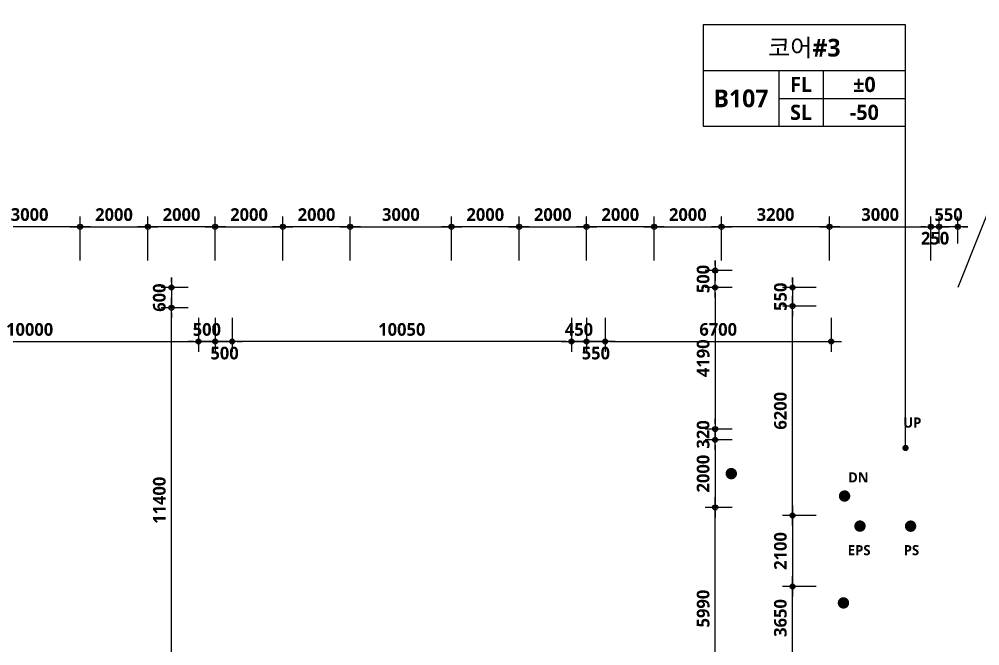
# Model space of a CAD drawing. Header units: millimetres. Extents: x -63924 to 190228206, y 0 to 456875599.
# Drawn here: x 133821 to 162280, y 199744 to 218291 of the extents above; entities that cross this region are included whole.
import ezdxf
from ezdxf.enums import TextEntityAlignment as Align

# ---------------------------------------------------------------- set-up
doc = ezdxf.new("R2010")
doc.units = ezdxf.units.MM
doc.header["$LTSCALE"] = 150
doc.header["$MEASUREMENT"] = 0
doc.header["$PDSIZE"] = -10
doc.layers.get('0').update_dxf_attribs({"linetype": 'CONTINUOUS'})
doc.layers.get('Defpoints').update_dxf_attribs({"color": 153, "linetype": 'CONTINUOUS'})
for name, color, linetype in [('A-ANNO-DIM', 4, 'CONTINUOUS'), ('A-ANNO-GRA1', 7, 'CONTINUOUS'), ('A-ANNO-TEXT1', 7, 'CONTINUOUS'), ('A-ANNO-TEXT2', 3, 'CONTINUOUS'), ('A-FLOR-MARK-ARCH', 1, 'CONTINUOUS')]:
    doc.layers.add(name, color=color, linetype=linetype)
doc.layers.add('Defpoint', color=161, linetype='CONTINUOUS', plot=False)
doc.styles.add('2020음성 1차', font='')
doc.styles.add('SH_나눔', font='')
doc.styles.add('SH_대대리576', font='')
doc.styles.add('SH_진천_나눔', font='')
doc.styles.get('2020음성 1차').set_extended_font_data('NanumGothic', bold=True)
doc.styles.get('SH_나눔').set_extended_font_data('NanumGothic', bold=True)
doc.styles.get('SH_대대리576').set_extended_font_data('NanumGothic', bold=True)
doc.styles.get('SH_진천_나눔').set_extended_font_data('NanumGothic', bold=True)
doc.dimstyles.new('SHP300내부', dxfattribs={"dimscale": 150, "dimtxt": 2.5, "dimasz": 1, "dimexe": 2, "dimexo": 2, "dimgap": 1, "dimtad": 1, "dimdec": 0, "dimzin": 0, "dimdsep": 46, "dimtxsty": 'SH_대대리576', "dimblk": 'DIMDOT', "dimcen": 0.09, "dimclrd": 256, "dimclre": 256, "dimclrt": 3, "dimadec": 0, "dimazin": 1, "dimtfac": 1, "dimtdec": 0, "dimtix": 1, "dimtmove": 2, "dimatfit": 0, "dimldrblk": 'DIMDOT', "dimfxl": 1, "dimtolj": 1, "dimtzin": 0, "dimlwd": -1, "dimlwe": -1, "dimarcsym": 0})

# ---------------------------------------------------------------- blocks, each defined once
blk = doc.blocks.new('DIMDOT')
at = {"color": 0}
blk.add_line((-2, 0), (2, 0), dxfattribs=at)
for radius in [0.5, 0.25]:
    blk.add_circle((0, 0), radius, dxfattribs=at)
blk = doc.blocks.new('*D641')
at = {"layer": 'A-ANNO-DIM', "transparency": 16777216}
blk.add_arc((161630, 164850), 1837, 94.6792, 221.5938, dxfattribs=at)
at = {"layer": 'Defpoints', "color": 0, "transparency": 16777216}
for p in [(161630, 209950), (168630, 172168), (160321, 166139), (144057, 146479), (161630, 146479)]:
    blk.add_point(p, dxfattribs=at)
at = {"layer": 'A-ANNO-DIM', "linetype": 'ByBlock', "transparency": 16777216, "xscale": 150, "yscale": 150, "zscale": 150}
for p, rotation in [((161630, 166687), 2.339595355308727), ((160360, 163522), 313.9334346647092)]:
    blk.add_blockref('DIMDOT', p, dxfattribs=dict(at, rotation=rotation))
at = {"layer": 'A-ANNO-DIM', "color": 3, "transparency": 16777216, "insert": (159587, 165670), "char_height": 375, "attachment_point": 5, "rotation": 68.1365, "style": 'SH_대대리576'}
blk.add_mtext('\\A1;136%%d', dxfattribs=at)
blk = doc.blocks.new('*D696')
at = {"layer": 'A-ANNO-DIM', "transparency": 16777216}
for p, q in [((161080, 211650), (161080, 212450)), ((161630, 211650), (161630, 212450)), ((160930, 212150), (160780, 212150)), ((161630, 212150), (161080, 212150)), ((161780, 212150), (161930, 212150))]:
    blk.add_line(p, q, dxfattribs=at)
at = {"layer": 'Defpoints', "color": 0, "transparency": 16777216}
for p in [(161080, 212150), (161080, 211350), (161630, 211350)]:
    blk.add_point(p, dxfattribs=at)
at = {"layer": 'A-ANNO-DIM', "linetype": 'ByBlock', "transparency": 16777216, "xscale": 150, "yscale": 150, "zscale": 150}
blk.add_blockref('DIMDOT', (161080, 212150), dxfattribs=at)
at = {"layer": 'A-ANNO-DIM', "linetype": 'ByBlock', "transparency": 16777216, "xscale": 150, "yscale": 150, "zscale": 150, "rotation": 180}
blk.add_blockref('DIMDOT', (161630, 212150), dxfattribs=at)
at = {"layer": 'A-ANNO-DIM', "color": 3, "transparency": 16777216, "insert": (161355, 212506), "char_height": 375, "attachment_point": 5, "style": 'SH_대대리576'}
blk.add_mtext('\\A1;550', dxfattribs=at)
blk = doc.blocks.new('*D697')
at = {"layer": 'A-ANNO-DIM', "transparency": 16777216}
for p, q in [((157830, 211150), (157830, 212450)), ((160830, 211150), (160830, 212450)), ((157980, 212150), (160680, 212150))]:
    blk.add_line(p, q, dxfattribs=at)
at = {"layer": 'Defpoints', "color": 0, "transparency": 16777216}
for p in [(160830, 212150), (157830, 210850), (160830, 210850)]:
    blk.add_point(p, dxfattribs=at)
at = {"layer": 'A-ANNO-DIM', "linetype": 'ByBlock', "transparency": 16777216, "xscale": 150, "yscale": 150, "zscale": 150, "rotation": 180}
blk.add_blockref('DIMDOT', (157830, 212150), dxfattribs=at)
at = {"layer": 'A-ANNO-DIM', "linetype": 'ByBlock', "transparency": 16777216, "xscale": 150, "yscale": 150, "zscale": 150}
blk.add_blockref('DIMDOT', (160830, 212150), dxfattribs=at)
at = {"layer": 'A-ANNO-DIM', "color": 3, "transparency": 16777216, "insert": (159330, 212507), "char_height": 375, "attachment_point": 5, "style": 'SH_대대리576'}
blk.add_mtext('\\A1;3000', dxfattribs=at)
blk = doc.blocks.new('*D698')
at = {"layer": 'A-ANNO-DIM', "transparency": 16777216}
for p, q in [((154630, 211150), (154630, 212450)), ((157830, 211150), (157830, 212450)), ((157680, 212150), (154780, 212150))]:
    blk.add_line(p, q, dxfattribs=at)
at = {"layer": 'Defpoints', "color": 0, "transparency": 16777216}
for p in [(154630, 212150), (154630, 210850), (157830, 210850)]:
    blk.add_point(p, dxfattribs=at)
at = {"layer": 'A-ANNO-DIM', "linetype": 'ByBlock', "transparency": 16777216, "xscale": 150, "yscale": 150, "zscale": 150, "rotation": 180}
blk.add_blockref('DIMDOT', (154630, 212150), dxfattribs=at)
at = {"layer": 'A-ANNO-DIM', "linetype": 'ByBlock', "transparency": 16777216, "xscale": 150, "yscale": 150, "zscale": 150}
blk.add_blockref('DIMDOT', (157830, 212150), dxfattribs=at)
at = {"layer": 'A-ANNO-DIM', "color": 3, "transparency": 16777216, "insert": (156230, 212507), "char_height": 375, "attachment_point": 5, "style": 'SH_대대리576'}
blk.add_mtext('\\A1;3200', dxfattribs=at)
blk = doc.blocks.new('*D699')
at = {"layer": 'A-ANNO-DIM', "transparency": 16777216}
for p, q in [((154941, 203840), (154141, 203840)), ((154441, 198000), (154441, 203690)), ((154941, 197850), (154141, 197850))]:
    blk.add_line(p, q, dxfattribs=at)
at = {"layer": 'Defpoints', "color": 0, "transparency": 16777216}
for p in [(154441, 203840), (155241, 203840), (155241, 197850)]:
    blk.add_point(p, dxfattribs=at)
at = {"layer": 'A-ANNO-DIM', "linetype": 'ByBlock', "transparency": 16777216, "xscale": 150, "yscale": 150, "zscale": 150}
for p, rotation in [((154441, 203840), 90), ((154441, 197850), 270)]:
    blk.add_blockref('DIMDOT', p, dxfattribs=dict(at, rotation=rotation))
at = {"layer": 'A-ANNO-DIM', "color": 3, "transparency": 16777216, "insert": (154084, 200845), "char_height": 375, "attachment_point": 5, "rotation": 90, "style": 'SH_대대리576'}
blk.add_mtext('\\A1;5990', dxfattribs=at)
blk = doc.blocks.new('*D700')
at = {"layer": 'A-ANNO-DIM', "transparency": 16777216}
for p, q in [((154941, 205840), (154141, 205840)), ((154441, 205690), (154441, 203990)), ((154941, 203840), (154141, 203840))]:
    blk.add_line(p, q, dxfattribs=at)
at = {"layer": 'Defpoints', "color": 0, "transparency": 16777216}
for p in [(155241, 205840), (154441, 203840), (155241, 203840)]:
    blk.add_point(p, dxfattribs=at)
at = {"layer": 'A-ANNO-DIM', "linetype": 'ByBlock', "transparency": 16777216, "xscale": 150, "yscale": 150, "zscale": 150}
for p, rotation in [((154441, 205840), 90), ((154441, 203840), 270)]:
    blk.add_blockref('DIMDOT', p, dxfattribs=dict(at, rotation=rotation))
at = {"layer": 'A-ANNO-DIM', "color": 3, "transparency": 16777216, "insert": (154084, 204840), "char_height": 375, "attachment_point": 5, "rotation": 90, "style": 'SH_대대리576'}
blk.add_mtext('\\A1;2000', dxfattribs=at)
blk = doc.blocks.new('*D753')
at = {"layer": 'A-ANNO-DIM', "transparency": 16777216}
for p, q in [((157430, 203600), (156430, 203600)), ((156730, 203450), (156730, 201650)), ((157430, 201500), (156430, 201500))]:
    blk.add_line(p, q, dxfattribs=at)
at = {"layer": 'Defpoints', "color": 0, "transparency": 16777216}
for p in [(157730, 203600), (156730, 201500), (157730, 201500)]:
    blk.add_point(p, dxfattribs=at)
at = {"layer": 'A-ANNO-DIM', "linetype": 'ByBlock', "transparency": 16777216, "xscale": 150, "yscale": 150, "zscale": 150}
for p, rotation in [((156730, 203600), 90), ((156730, 201500), 270)]:
    blk.add_blockref('DIMDOT', p, dxfattribs=dict(at, rotation=rotation))
at = {"layer": 'A-ANNO-DIM', "color": 3, "transparency": 16777216, "insert": (156374, 202550), "char_height": 375, "attachment_point": 5, "rotation": 90, "style": 'SH_대대리576'}
blk.add_mtext('\\A1;2100', dxfattribs=at)
blk = doc.blocks.new('*D754')
at = {"layer": 'A-ANNO-DIM', "transparency": 16777216}
for p, q in [((157430, 209800), (156430, 209800)), ((156730, 203750), (156730, 209650)), ((157430, 203600), (156430, 203600))]:
    blk.add_line(p, q, dxfattribs=at)
at = {"layer": 'Defpoints', "color": 0, "transparency": 16777216}
for p in [(156730, 209800), (157730, 209800), (157730, 203600)]:
    blk.add_point(p, dxfattribs=at)
at = {"layer": 'A-ANNO-DIM', "linetype": 'ByBlock', "transparency": 16777216, "xscale": 150, "yscale": 150, "zscale": 150}
for p, rotation in [((156730, 209800), 90), ((156730, 203600), 270)]:
    blk.add_blockref('DIMDOT', p, dxfattribs=dict(at, rotation=rotation))
at = {"layer": 'A-ANNO-DIM', "color": 3, "transparency": 16777216, "insert": (156373, 206700), "char_height": 375, "attachment_point": 5, "rotation": 90, "style": 'SH_대대리576'}
blk.add_mtext('\\A1;6200', dxfattribs=at)
blk = doc.blocks.new('*D945')
at = {"layer": 'A-ANNO-DIM', "transparency": 16777216}
for p, q in [((156730, 210500), (156730, 210650)), ((157430, 210350), (156430, 210350)), ((156730, 210350), (156730, 209800)), ((157430, 209800), (156430, 209800)), ((156730, 209650), (156730, 209500))]:
    blk.add_line(p, q, dxfattribs=at)
at = {"layer": 'Defpoints', "color": 0, "transparency": 16777216}
for p in [(157730, 210350), (156730, 209800), (157730, 209800)]:
    blk.add_point(p, dxfattribs=at)
at = {"layer": 'A-ANNO-DIM', "linetype": 'ByBlock', "transparency": 16777216, "xscale": 150, "yscale": 150, "zscale": 150}
for p, rotation in [((156730, 210350), 270), ((156730, 209800), 90)]:
    blk.add_blockref('DIMDOT', p, dxfattribs=dict(at, rotation=rotation))
at = {"layer": 'A-ANNO-DIM', "color": 3, "transparency": 16777216, "insert": (156374, 210075), "char_height": 375, "attachment_point": 5, "rotation": 90, "style": 'SH_대대리576'}
blk.add_mtext('\\A1;550', dxfattribs=at)
blk = doc.blocks.new('*D1304')
at = {"layer": 'A-ANNO-DIM', "transparency": 16777216}
for p, q in [((157430, 201500), (156430, 201500)), ((156730, 198000), (156730, 201350)), ((157430, 197850), (156430, 197850))]:
    blk.add_line(p, q, dxfattribs=at)
at = {"layer": 'Defpoints', "color": 0, "transparency": 16777216}
for p in [(156730, 201500), (157730, 201500), (157730, 197850)]:
    blk.add_point(p, dxfattribs=at)
at = {"layer": 'A-ANNO-DIM', "linetype": 'ByBlock', "transparency": 16777216, "xscale": 150, "yscale": 150, "zscale": 150}
for p, rotation in [((156730, 201500), 90), ((156730, 197850), 270)]:
    blk.add_blockref('DIMDOT', p, dxfattribs=dict(at, rotation=rotation))
at = {"layer": 'A-ANNO-DIM', "color": 3, "transparency": 16777216, "insert": (156373, 200567), "char_height": 375, "attachment_point": 5, "rotation": 90, "style": 'SH_대대리576'}
blk.add_mtext('\\A1;3650', dxfattribs=at)
blk = doc.blocks.new('G$C9D92D8A7')
at = {"layer": 'A-ANNO-GRA1'}
for p, q in [((0, 11), (40, 11)), ((15, 11), (15, 0)), ((23.75, 11), (23.75, 0)), ((15, 5.5), (40, 5.5))]:
    blk.add_line(p, q, dxfattribs=at)
blk.add_lwpolyline([(0, 20), (0, 0), (40, 0), (40, 20)], close=True, dxfattribs=at)
at = {"style": '2020음성 1차'}
for tag, height, p in [('실명', 3.5, (20, 15.5)), ('마감레벨', 3, (31.875, 8.25)), ('실번호', 3.5, (7.5, 5.5)), ('구조레벨', 3, (31.875, 2.75))]:
    blk.add_attdef(tag, text='', height=height, dxfattribs=at).set_placement(p, align=Align.MIDDLE_CENTER)
at = {"layer": 'A-ANNO-TEXT1', "style": 'SH_나눔'}
for s, p in [('FL', (19.375, 8.25)), ('SL', (19.375, 2.75))]:
    blk.add_text(s, height=3, dxfattribs=at).set_placement(p, align=Align.MIDDLE)
blk = doc.blocks.new('*D1715')
at = {"layer": 'A-ANNO-DIM', "transparency": 16777216}
for p, q in [((129130, 209450), (129130, 208450)), ((139130, 209450), (139130, 208450)), ((129280, 208750), (138980, 208750))]:
    blk.add_line(p, q, dxfattribs=at)
at = {"layer": 'Defpoints', "color": 0, "transparency": 16777216}
for p in [(129130, 209750), (139130, 209750), (139130, 208750)]:
    blk.add_point(p, dxfattribs=at)
at = {"layer": 'A-ANNO-DIM', "linetype": 'ByBlock', "transparency": 16777216, "xscale": 150, "yscale": 150, "zscale": 150, "rotation": 180}
blk.add_blockref('DIMDOT', (129130, 208750), dxfattribs=at)
at = {"layer": 'A-ANNO-DIM', "linetype": 'ByBlock', "transparency": 16777216, "xscale": 150, "yscale": 150, "zscale": 150}
blk.add_blockref('DIMDOT', (139130, 208750), dxfattribs=at)
at = {"layer": 'A-ANNO-DIM', "color": 3, "transparency": 16777216, "insert": (134130, 209106), "char_height": 375, "attachment_point": 5, "style": 'SH_대대리576'}
blk.add_mtext('\\A1;10000', dxfattribs=at)
blk = doc.blocks.new('*D1716')
at = {"layer": 'A-ANNO-DIM', "transparency": 16777216}
for p, q in [((139130, 209450), (139130, 208450)), ((139630, 209450), (139630, 208450)), ((138980, 208750), (138830, 208750)), ((139630, 208750), (139130, 208750)), ((139780, 208750), (139930, 208750))]:
    blk.add_line(p, q, dxfattribs=at)
at = {"layer": 'Defpoints', "color": 0, "transparency": 16777216}
for p in [(139130, 209750), (139630, 209750), (139130, 208750)]:
    blk.add_point(p, dxfattribs=at)
at = {"layer": 'A-ANNO-DIM', "linetype": 'ByBlock', "transparency": 16777216, "xscale": 150, "yscale": 150, "zscale": 150}
blk.add_blockref('DIMDOT', (139130, 208750), dxfattribs=at)
at = {"layer": 'A-ANNO-DIM', "linetype": 'ByBlock', "transparency": 16777216, "xscale": 150, "yscale": 150, "zscale": 150, "rotation": 180}
blk.add_blockref('DIMDOT', (139630, 208750), dxfattribs=at)
at = {"layer": 'A-ANNO-DIM', "color": 3, "transparency": 16777216, "insert": (139380, 209106), "char_height": 375, "attachment_point": 5, "style": 'SH_대대리576'}
blk.add_mtext('\\A1;500', dxfattribs=at)
blk = doc.blocks.new('*D1717')
at = {"layer": 'A-ANNO-DIM', "transparency": 16777216}
for p, q in [((139630, 209450), (139630, 208450)), ((140130, 209450), (140130, 208450)), ((139480, 208750), (139330, 208750)), ((139630, 208750), (140130, 208750)), ((140280, 208750), (140430, 208750))]:
    blk.add_line(p, q, dxfattribs=at)
at = {"layer": 'Defpoints', "color": 0, "transparency": 16777216}
for p in [(139630, 209750), (140130, 209750), (140130, 208750)]:
    blk.add_point(p, dxfattribs=at)
at = {"layer": 'A-ANNO-DIM', "linetype": 'ByBlock', "transparency": 16777216, "xscale": 150, "yscale": 150, "zscale": 150}
blk.add_blockref('DIMDOT', (139630, 208750), dxfattribs=at)
at = {"layer": 'A-ANNO-DIM', "linetype": 'ByBlock', "transparency": 16777216, "xscale": 150, "yscale": 150, "zscale": 150, "rotation": 180}
blk.add_blockref('DIMDOT', (140130, 208750), dxfattribs=at)
at = {"layer": 'A-ANNO-DIM', "color": 3, "transparency": 16777216, "insert": (139905, 208406), "char_height": 375, "attachment_point": 5, "style": 'SH_대대리576'}
blk.add_mtext('\\A1;500', dxfattribs=at)
blk = doc.blocks.new('*D1718')
at = {"layer": 'A-ANNO-DIM', "transparency": 16777216}
for p, q in [((140130, 209450), (140130, 208450)), ((150180, 209450), (150180, 208450)), ((150030, 208750), (140280, 208750))]:
    blk.add_line(p, q, dxfattribs=at)
at = {"layer": 'Defpoints', "color": 0, "transparency": 16777216}
for p in [(140130, 209750), (150180, 209750), (140130, 208750)]:
    blk.add_point(p, dxfattribs=at)
at = {"layer": 'A-ANNO-DIM', "linetype": 'ByBlock', "transparency": 16777216, "xscale": 150, "yscale": 150, "zscale": 150, "rotation": 180}
blk.add_blockref('DIMDOT', (140130, 208750), dxfattribs=at)
at = {"layer": 'A-ANNO-DIM', "linetype": 'ByBlock', "transparency": 16777216, "xscale": 150, "yscale": 150, "zscale": 150}
blk.add_blockref('DIMDOT', (150180, 208750), dxfattribs=at)
at = {"layer": 'A-ANNO-DIM', "color": 3, "transparency": 16777216, "insert": (145155, 209106), "char_height": 375, "attachment_point": 5, "style": 'SH_대대리576'}
blk.add_mtext('\\A1;10050', dxfattribs=at)
blk = doc.blocks.new('*D1719')
at = {"layer": 'A-ANNO-DIM', "transparency": 16777216}
for p, q in [((150180, 209450), (150180, 208450)), ((150630, 209450), (150630, 208450)), ((150030, 208750), (149880, 208750)), ((150630, 208750), (150180, 208750)), ((150780, 208750), (150930, 208750))]:
    blk.add_line(p, q, dxfattribs=at)
at = {"layer": 'Defpoints', "color": 0, "transparency": 16777216}
for p in [(150180, 209750), (150630, 209750), (150180, 208750)]:
    blk.add_point(p, dxfattribs=at)
at = {"layer": 'A-ANNO-DIM', "linetype": 'ByBlock', "transparency": 16777216, "xscale": 150, "yscale": 150, "zscale": 150}
blk.add_blockref('DIMDOT', (150180, 208750), dxfattribs=at)
at = {"layer": 'A-ANNO-DIM', "linetype": 'ByBlock', "transparency": 16777216, "xscale": 150, "yscale": 150, "zscale": 150, "rotation": 180}
blk.add_blockref('DIMDOT', (150630, 208750), dxfattribs=at)
at = {"layer": 'A-ANNO-DIM', "color": 3, "transparency": 16777216, "insert": (150405, 209106), "char_height": 375, "attachment_point": 5, "style": 'SH_대대리576'}
blk.add_mtext('\\A1;450', dxfattribs=at)
blk = doc.blocks.new('*D1720')
at = {"layer": 'A-ANNO-DIM', "transparency": 16777216}
for p, q in [((150630, 209450), (150630, 208450)), ((151180, 209450), (151180, 208450)), ((150480, 208750), (150330, 208750)), ((150630, 208750), (151180, 208750)), ((151330, 208750), (151480, 208750))]:
    blk.add_line(p, q, dxfattribs=at)
at = {"layer": 'Defpoints', "color": 0, "transparency": 16777216}
for p in [(150630, 209750), (151180, 209750), (151180, 208750)]:
    blk.add_point(p, dxfattribs=at)
at = {"layer": 'A-ANNO-DIM', "linetype": 'ByBlock', "transparency": 16777216, "xscale": 150, "yscale": 150, "zscale": 150}
blk.add_blockref('DIMDOT', (150630, 208750), dxfattribs=at)
at = {"layer": 'A-ANNO-DIM', "linetype": 'ByBlock', "transparency": 16777216, "xscale": 150, "yscale": 150, "zscale": 150, "rotation": 180}
blk.add_blockref('DIMDOT', (151180, 208750), dxfattribs=at)
at = {"layer": 'A-ANNO-DIM', "color": 3, "transparency": 16777216, "insert": (150905, 208406), "char_height": 375, "attachment_point": 5, "style": 'SH_대대리576'}
blk.add_mtext('\\A1;550', dxfattribs=at)
blk = doc.blocks.new('*D1721')
at = {"layer": 'A-ANNO-DIM', "transparency": 16777216}
for p, q in [((138830, 209750), (138030, 209750)), ((138330, 198500), (138330, 209600)), ((138830, 198350), (138030, 198350))]:
    blk.add_line(p, q, dxfattribs=at)
at = {"layer": 'Defpoints', "color": 0, "transparency": 16777216}
for p in [(138330, 209750), (139130, 209750), (139130, 198350)]:
    blk.add_point(p, dxfattribs=at)
at = {"layer": 'A-ANNO-DIM', "linetype": 'ByBlock', "transparency": 16777216, "xscale": 150, "yscale": 150, "zscale": 150}
for p, rotation in [((138330, 209750), 90), ((138330, 198350), 270)]:
    blk.add_blockref('DIMDOT', p, dxfattribs=dict(at, rotation=rotation))
at = {"layer": 'A-ANNO-DIM', "color": 3, "transparency": 16777216, "insert": (137974, 204050), "char_height": 375, "attachment_point": 5, "rotation": 90, "style": 'SH_대대리576'}
blk.add_mtext('\\A1;11400', dxfattribs=at)
blk = doc.blocks.new('*D1722')
at = {"layer": 'A-ANNO-DIM', "transparency": 16777216}
for p, q in [((138330, 210500), (138330, 210650)), ((138830, 210350), (138030, 210350)), ((138330, 210350), (138330, 209750)), ((138830, 209750), (138030, 209750)), ((138330, 209600), (138330, 209450))]:
    blk.add_line(p, q, dxfattribs=at)
at = {"layer": 'Defpoints', "color": 0, "transparency": 16777216}
for p in [(139130, 210350), (138330, 209750), (139130, 209750)]:
    blk.add_point(p, dxfattribs=at)
at = {"layer": 'A-ANNO-DIM', "linetype": 'ByBlock', "transparency": 16777216, "xscale": 150, "yscale": 150, "zscale": 150}
for p, rotation in [((138330, 210350), 270), ((138330, 209750), 90)]:
    blk.add_blockref('DIMDOT', p, dxfattribs=dict(at, rotation=rotation))
at = {"layer": 'A-ANNO-DIM', "color": 3, "transparency": 16777216, "insert": (137973, 210050), "char_height": 375, "attachment_point": 5, "rotation": 90, "style": 'SH_대대리576'}
blk.add_mtext('\\A1;600', dxfattribs=at)
blk = doc.blocks.new('*D1821')
at = {"layer": 'A-ANNO-DIM', "transparency": 16777216}
for p, q in [((151180, 209450), (151180, 208450)), ((157880, 209450), (157880, 208450)), ((151330, 208750), (157730, 208750))]:
    blk.add_line(p, q, dxfattribs=at)
at = {"layer": 'Defpoints', "color": 0, "transparency": 16777216}
for p in [(151180, 209750), (157880, 209750), (157880, 208750)]:
    blk.add_point(p, dxfattribs=at)
at = {"layer": 'A-ANNO-DIM', "linetype": 'ByBlock', "transparency": 16777216, "xscale": 150, "yscale": 150, "zscale": 150, "rotation": 180}
blk.add_blockref('DIMDOT', (151180, 208750), dxfattribs=at)
at = {"layer": 'A-ANNO-DIM', "linetype": 'ByBlock', "transparency": 16777216, "xscale": 150, "yscale": 150, "zscale": 150}
blk.add_blockref('DIMDOT', (157880, 208750), dxfattribs=at)
at = {"layer": 'A-ANNO-DIM', "color": 3, "transparency": 16777216, "insert": (154530, 209107), "char_height": 375, "attachment_point": 5, "style": 'SH_대대리576'}
blk.add_mtext('\\A1;6700', dxfattribs=at)
blk = doc.blocks.new('*D1824')
at = {"layer": 'A-ANNO-DIM', "transparency": 16777216}
for p, q in [((154441, 206310), (154441, 206460)), ((154941, 206160), (154141, 206160)), ((154441, 205840), (154441, 206160)), ((154941, 205840), (154141, 205840)), ((154441, 205690), (154441, 205540))]:
    blk.add_line(p, q, dxfattribs=at)
at = {"layer": 'Defpoints', "color": 0, "transparency": 16777216}
for p in [(154441, 206160), (155241, 206160), (155241, 205840)]:
    blk.add_point(p, dxfattribs=at)
at = {"layer": 'A-ANNO-DIM', "linetype": 'ByBlock', "transparency": 16777216, "xscale": 150, "yscale": 150, "zscale": 150}
for p, rotation in [((154441, 206160), 270), ((154441, 205840), 90)]:
    blk.add_blockref('DIMDOT', p, dxfattribs=dict(at, rotation=rotation))
at = {"layer": 'A-ANNO-DIM', "color": 3, "transparency": 16777216, "insert": (154084, 206000), "char_height": 375, "attachment_point": 5, "rotation": 90, "style": 'SH_대대리576'}
blk.add_mtext('\\A1;320', dxfattribs=at)
blk = doc.blocks.new('*D1825')
at = {"layer": 'A-ANNO-DIM', "transparency": 16777216}
for p, q in [((154941, 210350), (154141, 210350)), ((154441, 210200), (154441, 206310)), ((154941, 206160), (154141, 206160))]:
    blk.add_line(p, q, dxfattribs=at)
at = {"layer": 'Defpoints', "color": 0, "transparency": 16777216}
for p in [(155241, 210350), (154441, 206160), (155241, 206160)]:
    blk.add_point(p, dxfattribs=at)
at = {"layer": 'A-ANNO-DIM', "linetype": 'ByBlock', "transparency": 16777216, "xscale": 150, "yscale": 150, "zscale": 150}
for p, rotation in [((154441, 210350), 90), ((154441, 206160), 270)]:
    blk.add_blockref('DIMDOT', p, dxfattribs=dict(at, rotation=rotation))
at = {"layer": 'A-ANNO-DIM', "color": 3, "transparency": 16777216, "insert": (154084, 208255), "char_height": 375, "attachment_point": 5, "rotation": 90, "style": 'SH_대대리576'}
blk.add_mtext('\\A1;4190', dxfattribs=at)
blk = doc.blocks.new('*D1826')
at = {"layer": 'A-ANNO-DIM', "transparency": 16777216}
for p, q in [((154441, 211000), (154441, 211150)), ((154941, 210850), (154141, 210850)), ((154441, 210350), (154441, 210850)), ((154941, 210350), (154141, 210350)), ((154441, 210200), (154441, 210050))]:
    blk.add_line(p, q, dxfattribs=at)
at = {"layer": 'Defpoints', "color": 0, "transparency": 16777216}
for p in [(154441, 210850), (155241, 210850), (155241, 210350)]:
    blk.add_point(p, dxfattribs=at)
at = {"layer": 'A-ANNO-DIM', "linetype": 'ByBlock', "transparency": 16777216, "xscale": 150, "yscale": 150, "zscale": 150}
for p, rotation in [((154441, 210850), 270), ((154441, 210350), 90)]:
    blk.add_blockref('DIMDOT', p, dxfattribs=dict(at, rotation=rotation))
at = {"layer": 'A-ANNO-DIM', "color": 3, "transparency": 16777216, "insert": (154084, 210600), "char_height": 375, "attachment_point": 5, "rotation": 90, "style": 'SH_대대리576'}
blk.add_mtext('\\A1;500', dxfattribs=at)
blk = doc.blocks.new('*D1827')
at = {"layer": 'A-ANNO-DIM', "transparency": 16777216}
for p, q in [((160830, 211650), (160830, 212450)), ((161080, 211650), (161080, 212450)), ((160680, 212150), (160530, 212150)), ((160830, 212150), (161080, 212150)), ((161230, 212150), (161380, 212150))]:
    blk.add_line(p, q, dxfattribs=at)
at = {"layer": 'Defpoints', "color": 0, "transparency": 16777216}
for p in [(161080, 212150), (160830, 211350), (161080, 211350)]:
    blk.add_point(p, dxfattribs=at)
at = {"layer": 'A-ANNO-DIM', "linetype": 'ByBlock', "transparency": 16777216, "xscale": 150, "yscale": 150, "zscale": 150}
blk.add_blockref('DIMDOT', (160830, 212150), dxfattribs=at)
at = {"layer": 'A-ANNO-DIM', "linetype": 'ByBlock', "transparency": 16777216, "xscale": 150, "yscale": 150, "zscale": 150, "rotation": 180}
blk.add_blockref('DIMDOT', (161080, 212150), dxfattribs=at)
at = {"layer": 'A-ANNO-DIM', "color": 3, "transparency": 16777216, "insert": (160955, 211806), "char_height": 375, "attachment_point": 5, "style": 'SH_대대리576'}
blk.add_mtext('\\A1;250', dxfattribs=at)
blk = doc.blocks.new('*D1828')
at = {"layer": 'A-ANNO-DIM', "transparency": 16777216}
for p, q in [((152630, 211150), (152630, 212450)), ((154630, 211150), (154630, 212450)), ((152780, 212150), (154480, 212150))]:
    blk.add_line(p, q, dxfattribs=at)
at = {"layer": 'Defpoints', "color": 0, "transparency": 16777216}
for p in [(154630, 212150), (152630, 210850), (154630, 210850)]:
    blk.add_point(p, dxfattribs=at)
at = {"layer": 'A-ANNO-DIM', "linetype": 'ByBlock', "transparency": 16777216, "xscale": 150, "yscale": 150, "zscale": 150, "rotation": 180}
blk.add_blockref('DIMDOT', (152630, 212150), dxfattribs=at)
at = {"layer": 'A-ANNO-DIM', "linetype": 'ByBlock', "transparency": 16777216, "xscale": 150, "yscale": 150, "zscale": 150}
blk.add_blockref('DIMDOT', (154630, 212150), dxfattribs=at)
at = {"layer": 'A-ANNO-DIM', "color": 3, "transparency": 16777216, "insert": (153630, 212506), "char_height": 375, "attachment_point": 5, "style": 'SH_대대리576'}
blk.add_mtext('\\A1;2000', dxfattribs=at)
blk = doc.blocks.new('*D1829')
at = {"layer": 'A-ANNO-DIM', "transparency": 16777216}
for p, q in [((150630, 211150), (150630, 212450)), ((152630, 211150), (152630, 212450)), ((152480, 212150), (150780, 212150))]:
    blk.add_line(p, q, dxfattribs=at)
at = {"layer": 'Defpoints', "color": 0, "transparency": 16777216}
for p in [(150630, 212150), (150630, 210850), (152630, 210850)]:
    blk.add_point(p, dxfattribs=at)
at = {"layer": 'A-ANNO-DIM', "linetype": 'ByBlock', "transparency": 16777216, "xscale": 150, "yscale": 150, "zscale": 150, "rotation": 180}
blk.add_blockref('DIMDOT', (150630, 212150), dxfattribs=at)
at = {"layer": 'A-ANNO-DIM', "linetype": 'ByBlock', "transparency": 16777216, "xscale": 150, "yscale": 150, "zscale": 150}
blk.add_blockref('DIMDOT', (152630, 212150), dxfattribs=at)
at = {"layer": 'A-ANNO-DIM', "color": 3, "transparency": 16777216, "insert": (151630, 212506), "char_height": 375, "attachment_point": 5, "style": 'SH_대대리576'}
blk.add_mtext('\\A1;2000', dxfattribs=at)
blk = doc.blocks.new('*D1830')
at = {"layer": 'A-ANNO-DIM', "transparency": 16777216}
for p, q in [((148630, 211150), (148630, 212450)), ((150630, 211150), (150630, 212450)), ((148780, 212150), (150480, 212150))]:
    blk.add_line(p, q, dxfattribs=at)
at = {"layer": 'Defpoints', "color": 0, "transparency": 16777216}
for p in [(150630, 212150), (148630, 210850), (150630, 210850)]:
    blk.add_point(p, dxfattribs=at)
at = {"layer": 'A-ANNO-DIM', "linetype": 'ByBlock', "transparency": 16777216, "xscale": 150, "yscale": 150, "zscale": 150, "rotation": 180}
blk.add_blockref('DIMDOT', (148630, 212150), dxfattribs=at)
at = {"layer": 'A-ANNO-DIM', "linetype": 'ByBlock', "transparency": 16777216, "xscale": 150, "yscale": 150, "zscale": 150}
blk.add_blockref('DIMDOT', (150630, 212150), dxfattribs=at)
at = {"layer": 'A-ANNO-DIM', "color": 3, "transparency": 16777216, "insert": (149630, 212506), "char_height": 375, "attachment_point": 5, "style": 'SH_대대리576'}
blk.add_mtext('\\A1;2000', dxfattribs=at)
blk = doc.blocks.new('*D1845')
at = {"layer": 'A-ANNO-DIM', "transparency": 16777216}
for p, q in [((146630, 211150), (146630, 212450)), ((148630, 211150), (148630, 212450)), ((148480, 212150), (146780, 212150))]:
    blk.add_line(p, q, dxfattribs=at)
at = {"layer": 'Defpoints', "color": 0, "transparency": 16777216}
for p in [(146630, 212150), (146630, 210850), (148630, 210850)]:
    blk.add_point(p, dxfattribs=at)
at = {"layer": 'A-ANNO-DIM', "linetype": 'ByBlock', "transparency": 16777216, "xscale": 150, "yscale": 150, "zscale": 150, "rotation": 180}
blk.add_blockref('DIMDOT', (146630, 212150), dxfattribs=at)
at = {"layer": 'A-ANNO-DIM', "linetype": 'ByBlock', "transparency": 16777216, "xscale": 150, "yscale": 150, "zscale": 150}
blk.add_blockref('DIMDOT', (148630, 212150), dxfattribs=at)
at = {"layer": 'A-ANNO-DIM', "color": 3, "transparency": 16777216, "insert": (147630, 212506), "char_height": 375, "attachment_point": 5, "style": 'SH_대대리576'}
blk.add_mtext('\\A1;2000', dxfattribs=at)
blk = doc.blocks.new('*D1846')
at = {"layer": 'A-ANNO-DIM', "transparency": 16777216}
for p, q in [((143630, 211151), (143630, 212450)), ((146630, 211150), (146630, 212450)), ((143780, 212150), (146480, 212150))]:
    blk.add_line(p, q, dxfattribs=at)
at = {"layer": 'Defpoints', "color": 0, "transparency": 16777216}
for p in [(146630, 212150), (143630, 210851), (146630, 210850)]:
    blk.add_point(p, dxfattribs=at)
at = {"layer": 'A-ANNO-DIM', "linetype": 'ByBlock', "transparency": 16777216, "xscale": 150, "yscale": 150, "zscale": 150, "rotation": 180}
blk.add_blockref('DIMDOT', (143630, 212150), dxfattribs=at)
at = {"layer": 'A-ANNO-DIM', "linetype": 'ByBlock', "transparency": 16777216, "xscale": 150, "yscale": 150, "zscale": 150}
blk.add_blockref('DIMDOT', (146630, 212150), dxfattribs=at)
at = {"layer": 'A-ANNO-DIM', "color": 3, "transparency": 16777216, "insert": (145130, 212507), "char_height": 375, "attachment_point": 5, "style": 'SH_대대리576'}
blk.add_mtext('\\A1;3000', dxfattribs=at)
blk = doc.blocks.new('*D1847')
at = {"layer": 'A-ANNO-DIM', "transparency": 16777216}
for p, q in [((141630, 211150), (141630, 212450)), ((143630, 211151), (143630, 212450)), ((143480, 212150), (141780, 212150))]:
    blk.add_line(p, q, dxfattribs=at)
at = {"layer": 'Defpoints', "color": 0, "transparency": 16777216}
for p in [(141630, 212150), (141630, 210850), (143630, 210851)]:
    blk.add_point(p, dxfattribs=at)
at = {"layer": 'A-ANNO-DIM', "linetype": 'ByBlock', "transparency": 16777216, "xscale": 150, "yscale": 150, "zscale": 150, "rotation": 180}
blk.add_blockref('DIMDOT', (141630, 212150), dxfattribs=at)
at = {"layer": 'A-ANNO-DIM', "linetype": 'ByBlock', "transparency": 16777216, "xscale": 150, "yscale": 150, "zscale": 150}
blk.add_blockref('DIMDOT', (143630, 212150), dxfattribs=at)
at = {"layer": 'A-ANNO-DIM', "color": 3, "transparency": 16777216, "insert": (142630, 212506), "char_height": 375, "attachment_point": 5, "style": 'SH_대대리576'}
blk.add_mtext('\\A1;2000', dxfattribs=at)
blk = doc.blocks.new('*D1848')
at = {"layer": 'A-ANNO-DIM', "transparency": 16777216}
for p, q in [((139630, 211151), (139630, 212450)), ((141630, 211150), (141630, 212450)), ((139780, 212150), (141480, 212150))]:
    blk.add_line(p, q, dxfattribs=at)
at = {"layer": 'Defpoints', "color": 0, "transparency": 16777216}
for p in [(141630, 212150), (139630, 210851), (141630, 210850)]:
    blk.add_point(p, dxfattribs=at)
at = {"layer": 'A-ANNO-DIM', "linetype": 'ByBlock', "transparency": 16777216, "xscale": 150, "yscale": 150, "zscale": 150, "rotation": 180}
blk.add_blockref('DIMDOT', (139630, 212150), dxfattribs=at)
at = {"layer": 'A-ANNO-DIM', "linetype": 'ByBlock', "transparency": 16777216, "xscale": 150, "yscale": 150, "zscale": 150}
blk.add_blockref('DIMDOT', (141630, 212150), dxfattribs=at)
at = {"layer": 'A-ANNO-DIM', "color": 3, "transparency": 16777216, "insert": (140630, 212506), "char_height": 375, "attachment_point": 5, "style": 'SH_대대리576'}
blk.add_mtext('\\A1;2000', dxfattribs=at)
blk = doc.blocks.new('*D1849')
at = {"layer": 'A-ANNO-DIM', "transparency": 16777216}
for p, q in [((137630, 211150), (137630, 212450)), ((139630, 211151), (139630, 212450)), ((139480, 212150), (137780, 212150))]:
    blk.add_line(p, q, dxfattribs=at)
at = {"layer": 'Defpoints', "color": 0, "transparency": 16777216}
for p in [(137630, 212150), (137630, 210850), (139630, 210851)]:
    blk.add_point(p, dxfattribs=at)
at = {"layer": 'A-ANNO-DIM', "linetype": 'ByBlock', "transparency": 16777216, "xscale": 150, "yscale": 150, "zscale": 150, "rotation": 180}
blk.add_blockref('DIMDOT', (137630, 212150), dxfattribs=at)
at = {"layer": 'A-ANNO-DIM', "linetype": 'ByBlock', "transparency": 16777216, "xscale": 150, "yscale": 150, "zscale": 150}
blk.add_blockref('DIMDOT', (139630, 212150), dxfattribs=at)
at = {"layer": 'A-ANNO-DIM', "color": 3, "transparency": 16777216, "insert": (138630, 212506), "char_height": 375, "attachment_point": 5, "style": 'SH_대대리576'}
blk.add_mtext('\\A1;2000', dxfattribs=at)
blk = doc.blocks.new('*D1850')
at = {"layer": 'A-ANNO-DIM', "transparency": 16777216}
for p, q in [((135630, 211151), (135630, 212450)), ((137630, 211150), (137630, 212450)), ((135780, 212150), (137480, 212150))]:
    blk.add_line(p, q, dxfattribs=at)
at = {"layer": 'Defpoints', "color": 0, "transparency": 16777216}
for p in [(137630, 212150), (135630, 210851), (137630, 210850)]:
    blk.add_point(p, dxfattribs=at)
at = {"layer": 'A-ANNO-DIM', "linetype": 'ByBlock', "transparency": 16777216, "xscale": 150, "yscale": 150, "zscale": 150, "rotation": 180}
blk.add_blockref('DIMDOT', (135630, 212150), dxfattribs=at)
at = {"layer": 'A-ANNO-DIM', "linetype": 'ByBlock', "transparency": 16777216, "xscale": 150, "yscale": 150, "zscale": 150}
blk.add_blockref('DIMDOT', (137630, 212150), dxfattribs=at)
at = {"layer": 'A-ANNO-DIM', "color": 3, "transparency": 16777216, "insert": (136630, 212506), "char_height": 375, "attachment_point": 5, "style": 'SH_대대리576'}
blk.add_mtext('\\A1;2000', dxfattribs=at)
blk = doc.blocks.new('*D1851')
at = {"layer": 'A-ANNO-DIM', "transparency": 16777216}
for p, q in [((132630, 211150), (132630, 212450)), ((135630, 211151), (135630, 212450)), ((135480, 212150), (132780, 212150))]:
    blk.add_line(p, q, dxfattribs=at)
at = {"layer": 'Defpoints', "color": 0, "transparency": 16777216}
for p in [(132630, 212150), (132630, 210850), (135630, 210851)]:
    blk.add_point(p, dxfattribs=at)
at = {"layer": 'A-ANNO-DIM', "linetype": 'ByBlock', "transparency": 16777216, "xscale": 150, "yscale": 150, "zscale": 150, "rotation": 180}
blk.add_blockref('DIMDOT', (132630, 212150), dxfattribs=at)
at = {"layer": 'A-ANNO-DIM', "linetype": 'ByBlock', "transparency": 16777216, "xscale": 150, "yscale": 150, "zscale": 150}
blk.add_blockref('DIMDOT', (135630, 212150), dxfattribs=at)
at = {"layer": 'A-ANNO-DIM', "color": 3, "transparency": 16777216, "insert": (134130, 212507), "char_height": 375, "attachment_point": 5, "style": 'SH_대대리576'}
blk.add_mtext('\\A1;3000', dxfattribs=at)

msp = doc.modelspace()

# ---------------------------------------------------------------- linework, layer by layer
msp.add_lwpolyline([(160080, 205600), (160080, 215122.8)])
at = {"const_width": 93.8}
msp.add_lwpolyline([(160080, 205553.1, -1), (160080, 205646.9, -1)], format="xyb", close=True, dxfattribs=at)
at = {"layer": 'A-FLOR-MARK-ARCH', "const_width": 168.8}
for points in [[(154833.2, 204840, 1), (155001.9, 204840, 1)], [(158188.9, 204176.8, 1), (158357.7, 204176.8, 1)], [(158645.6, 203286.6, 1), (158814.4, 203286.6, 1)], [(160145.6, 203284.9, 1), (160314.4, 203284.9, 1)], [(158156.6, 201012.7, 1), (158325.4, 201012.7, 1)]]:
    msp.add_lwpolyline(points, format="xyb", close=True, dxfattribs=at)
at = {"layer": 'Defpoint'}
msp.add_line((178200, 252000), (161630, 210350), dxfattribs=at)

# ---------------------------------------------------------------- block references
at = {"layer": 'A-ANNO-TEXT1'}
ref = msp.add_blockref('G$C9D92D8A7', (154080, 215122.8), dxfattribs=dict(at, xscale=150, yscale=150, zscale=150))
ref.add_attrib('실명', '코어#3', dxfattribs={"layer": 'A-ANNO-TEXT2', "height": 525, "style": '2020음성 1차'}).set_placement((157080, 217447.8, 206000), align=Align.MIDDLE_CENTER)
ref.add_attrib('실번호', 'B107', dxfattribs={"layer": 'A-ANNO-TEXT2', "height": 525, "style": '2020음성 1차'}).set_placement((155205, 215947.8, 206000), align=Align.MIDDLE_CENTER)
ref.add_attrib('마감레벨', '%%P0', dxfattribs={"height": 450, "style": '2020음성 1차'}).set_placement((158861.3, 216360.3, 206000), align=Align.MIDDLE_CENTER)
ref.add_attrib('구조레벨', '-50', dxfattribs={"height": 450, "style": '2020음성 1차'}).set_placement((158861.3, 215535.3, 206000), align=Align.MIDDLE_CENTER)

# ---------------------------------------------------------------- texts
at = {"layer": 'A-ANNO-TEXT1', "style": 'SH_진천_나눔'}
for s, p in [('UP', (160280, 206350)), ('DN', (158680, 204730)), ('EPS', (158705, 202575)), ('PS', (160255, 202575))]:
    msp.add_text(s, height=300, dxfattribs=at).set_placement(p, align=Align.MIDDLE)

# ---------------------------------------------------------------- dimensions: what is measured, and where the dimension line sits
at = {"layer": 'A-ANNO-DIM'}
for base, p1, p2, angle, picture, middle in [((132630, 212150), (135630, 210850.7), (132630, 210850), 0, '*D1851', (134130, 212506.9)), ((137630, 212150), (135630, 210850.7), (137630, 210850.2), 180, '*D1850', (136630, 212506.1)), ((137630, 212150), (139630, 210850.7), (137630, 210850.2), 0, '*D1849', (138630, 212506.1)), ((141630, 212150), (139630, 210850.7), (141630, 210850.2), 180, '*D1848', (140630, 212506.1)), ((141630, 212150), (143630, 210850.7), (141630, 210850.2), 0, '*D1847', (142630, 212506.1)), ((146630, 212150), (143630, 210850.7), (146630, 210850), 180, '*D1846', (145130, 212506.9)), ((146630, 212150), (148630, 210850.5), (146630, 210850), 0, '*D1845', (147630, 212506.1)), ((150630, 212150), (148630, 210850.5), (150630, 210850), 180, '*D1830', (149630, 212506.1)), ((150630, 212150), (152630.3, 210850), (150630, 210850), 0, '*D1829', (151630.2, 212506.1)), ((154630.3, 212150), (152630.3, 210850), (154630.3, 210850), 180, '*D1828', (153630.3, 212506.1)), ((154630.3, 212150), (157830, 210850), (154630.3, 210850), 0, '*D698', (156230.2, 212506.9)), ((160830, 212150), (157830, 210850), (160830, 210850), 180, '*D697', (159330, 212506.9)), ((161080, 212150), (161630, 211350), (161080, 211350), 0, '*D696', (161355, 212506.1)), ((154440.5, 210850), (155240.5, 210350), (155240.5, 210850), 270, '*D1826', (154084.4, 210600)), ((138330, 209750), (139130, 210350), (139130, 209750), 90, '*D1722', (137973.1, 210050)), ((154440.5, 206160), (155240.5, 210350), (155240.5, 206160), 90, '*D1825', (154083.6, 208255)), ((156730, 209800), (157730, 210350), (157730, 209800), 90, '*D945', (156373.9, 210075)), ((138330, 209750), (139130, 198350), (139130, 209750), 270, '*D1721', (137974.4, 204050)), ((156730, 209800), (157730, 203600), (157730, 209800), 270, '*D754', (156373.1, 206700)), ((139130, 208750), (129130, 209750), (139130, 209750), 180, '*D1715', (134130, 209105.6)), ((157880, 208750), (151180, 209750), (157880, 209750), 180, '*D1821', (154530, 209106.9)), ((154440.5, 206160), (155240.5, 205840), (155240.5, 206160), 270, '*D1824', (154083.6, 206000)), ((154440.5, 203840), (155240.5, 205840), (155240.5, 203840), 90, '*D700', (154084.4, 204840)), ((154440.5, 203840), (155240.5, 197850), (155240.5, 203840), 270, '*D699', (154083.6, 200845)), ((156730, 201500), (157730, 203600), (157730, 201500), 90, '*D753', (156373.9, 202550))]:
    dim = msp.add_linear_dim(base=base, p1=p1, p2=p2, angle=angle, dimstyle='SHP300내부', dxfattribs=at)
    dim.commit()
    dim.dimension.update_dxf_attribs({"geometry": picture, "text_midpoint": middle})
for base, p1, p2, angle, picture, middle in [((161080, 212150), (160830, 211350), (161080, 211350), 180, '*D1827', (160955, 211805.6)), ((140130, 208750), (139630, 209750), (140130, 209750), 180, '*D1717', (139905, 208406.1)), ((151180, 208750), (150630, 209750), (151180, 209750), 180, '*D1720', (150905, 208406.1)), ((156730, 201500), (157730, 197850), (157730, 201500), 270, '*D1304', (156373.1, 200567.1))]:
    dim = msp.add_linear_dim(base=base, p1=p1, p2=p2, angle=angle, dimstyle='SHP300내부', dxfattribs=at)
    dim.commit()
    dim.dimension.update_dxf_attribs({"geometry": picture, "text_midpoint": middle, "dimtype": 160})
for base, p1, p2, picture, middle in [((139130, 208750), (139630, 209750), (139130, 209750), '*D1716', (139380, 209106.1)), ((140130, 208750), (150180, 209750), (140130, 209750), '*D1718', (145155, 209106.1)), ((150180, 208750), (150630, 209750), (150180, 209750), '*D1719', (150405, 209106.1))]:
    dim = msp.add_linear_dim(base=base, p1=p1, p2=p2, dimstyle='SHP300내부', dxfattribs=at)
    dim.commit()
    dim.dimension.update_dxf_attribs({"geometry": picture, "text_midpoint": middle})
dim = msp.add_angular_dim_2l(base=(160321.3, 166139.5), line1=((161630, 146478.6), (161630, 209950)), line2=((144057.3, 146478.6, 103000), (168630, 172168.2)), dimstyle='SHP300내부', override={"dimtxsty": 'SH_대대리576', "dimldrblk": 'DIMDOT'}, dxfattribs=at)
dim.commit()
dim.dimension.update_dxf_attribs({"geometry": '*D641', "text_midpoint": (159587.5, 165669.6)})

doc.saveas('drawing.dxf')
